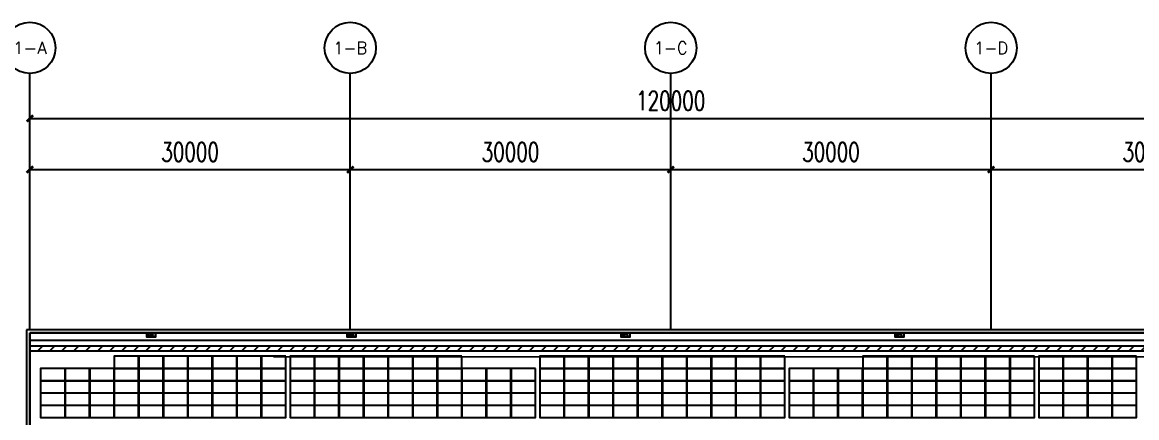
# Model space of a CAD drawing. Header units: millimetres. Extents: x 1218 to 2690, y 1163 to 1758.
# Drawn here: x 1284.9 to 1389.2, y 1485.9 to 1522.9 of the extents above; entities that cross this region are included whole.
import ezdxf
from ezdxf.enums import TextEntityAlignment as Align

# ---------------------------------------------------------------- set-up
doc = ezdxf.new("R2010")
doc.units = ezdxf.units.MM
for name, color, linetype in [('AXIS', 3, 'Continuous'), ('AXIS_TEXT', 7, 'Continuous'), ('WALL', 9, 'Continuous'), ('单元区域外轮廓', 7, 'ByLayer'), ('屋脊线', 7, 'ByLayer'), ('组串式逆变器225', 2, 'Continuous'), ('组件', 7, 'ByLayer'), ('运维走道板', 1, 'Continuous'), ('逆变器', 7, 'ByLayer')]:
    doc.layers.add(name, color=color, linetype=linetype)
doc.styles.add('_TCH_AXIS', font='COMPLEX', dxfattribs={"bigfont": 'GBCBIG'})
doc.styles.add('_TCH_DIM_T3', font='SIMPLEX', dxfattribs={"width": 0.705882, "bigfont": 'GBCBIG'})
doc.styles.add('COMPLEX', font='COMPLEX')
doc.dimstyles.new('_TCH_ARCH&&600', dxfattribs={"dimtxt": 1785, "dimasz": 600, "dimexe": 1500, "dimexo": 1800, "dimgap": 757.5, "dimtad": 1, "dimdec": 0, "dimtxsty": '_TCH_DIM_T3', "dimblk": 'ARCHTICK', "dimcen": 2.5, "dimclrt": 7, "dimazin": 2, "dimtfac": 1, "dimtdec": 0, "dimtix": 1, "dimtmove": 2, "dimatfit": 3})

# ---------------------------------------------------------------- blocks, each defined once
blk = doc.blocks.new('_ArchTick')
at = {"color": 0, "linetype": 'ByBlock', "const_width": 0.4}
blk.add_lwpolyline([(-0.5, -0.5), (0.5, 0.5)], dxfattribs=at)
blk = doc.blocks.new('*D184')
at = {"layer": 'AXIS', "color": 0, "lineweight": -2, "transparency": 16777216}
for p, q in [((78160, 2024904), (78160, 2044404)), ((198160, 2024904), (198160, 2044404)), ((78160, 2042904), (198160, 2042904))]:
    blk.add_line(p, q, dxfattribs=at)
at = {"layer": 'Defpoints', "color": 0, "transparency": 16777216}
for p in [(198160, 2042904), (78160, 2023104), (198160, 2023104)]:
    blk.add_point(p, dxfattribs=at)
at = {"layer": 'AXIS', "color": 0, "lineweight": -2, "transparency": 16777216, "xscale": 600, "yscale": 600, "zscale": 600, "rotation": 180}
blk.add_blockref('_ArchTick', (78160, 2042904), dxfattribs=at)
at = {"layer": 'AXIS', "color": 0, "lineweight": -2, "transparency": 16777216, "xscale": 600, "yscale": 600, "zscale": 600}
blk.add_blockref('_ArchTick', (198160, 2042904), dxfattribs=at)
at = {"layer": 'AXIS', "color": 7, "transparency": 16777216, "insert": (138160, 2044554), "char_height": 1785, "attachment_point": 5, "style": '_TCH_DIM_T3'}
blk.add_mtext('\\A1;120000', dxfattribs=at)
blk = doc.blocks.new('*D185')
at = {"layer": 'AXIS', "color": 0, "lineweight": -2, "transparency": 16777216}
for p, q in [((78160, 2024904), (78160, 2039604)), ((108160, 2024904), (108160, 2039604)), ((78160, 2038104), (108160, 2038104))]:
    blk.add_line(p, q, dxfattribs=at)
at = {"layer": 'Defpoints', "color": 0, "transparency": 16777216}
for p in [(108160, 2038104), (78160, 2023104), (108160, 2023104)]:
    blk.add_point(p, dxfattribs=at)
at = {"layer": 'AXIS', "color": 0, "lineweight": -2, "transparency": 16777216, "xscale": 600, "yscale": 600, "zscale": 600, "rotation": 180}
blk.add_blockref('_ArchTick', (78160, 2038104), dxfattribs=at)
at = {"layer": 'AXIS', "color": 0, "lineweight": -2, "transparency": 16777216, "xscale": 600, "yscale": 600, "zscale": 600}
blk.add_blockref('_ArchTick', (108160, 2038104), dxfattribs=at)
at = {"layer": 'AXIS', "color": 7, "transparency": 16777216, "insert": (93160, 2039754), "char_height": 1785, "attachment_point": 5, "style": '_TCH_DIM_T3'}
blk.add_mtext('\\A1;30000', dxfattribs=at)
blk = doc.blocks.new('*D186')
at = {"layer": 'AXIS', "color": 0, "lineweight": -2, "transparency": 16777216}
for p, q in [((108160, 2024904), (108160, 2039604)), ((138160, 2024904), (138160, 2039604)), ((108160, 2038104), (138160, 2038104))]:
    blk.add_line(p, q, dxfattribs=at)
at = {"layer": 'Defpoints', "color": 0, "transparency": 16777216}
for p in [(138160, 2038104), (108160, 2023104), (138160, 2023104)]:
    blk.add_point(p, dxfattribs=at)
at = {"layer": 'AXIS', "color": 0, "lineweight": -2, "transparency": 16777216, "xscale": 600, "yscale": 600, "zscale": 600, "rotation": 180}
blk.add_blockref('_ArchTick', (108160, 2038104), dxfattribs=at)
at = {"layer": 'AXIS', "color": 0, "lineweight": -2, "transparency": 16777216, "xscale": 600, "yscale": 600, "zscale": 600}
blk.add_blockref('_ArchTick', (138160, 2038104), dxfattribs=at)
at = {"layer": 'AXIS', "color": 7, "transparency": 16777216, "insert": (123160, 2039754), "char_height": 1785, "attachment_point": 5, "style": '_TCH_DIM_T3'}
blk.add_mtext('\\A1;30000', dxfattribs=at)
blk = doc.blocks.new('*D187')
at = {"layer": 'AXIS', "color": 0, "lineweight": -2, "transparency": 16777216}
for p, q in [((138160, 2024904), (138160, 2039604)), ((168160, 2024904), (168160, 2039604)), ((138160, 2038104), (168160, 2038104))]:
    blk.add_line(p, q, dxfattribs=at)
at = {"layer": 'Defpoints', "color": 0, "transparency": 16777216}
for p in [(168160, 2038104), (138160, 2023104), (168160, 2023104)]:
    blk.add_point(p, dxfattribs=at)
at = {"layer": 'AXIS', "color": 0, "lineweight": -2, "transparency": 16777216, "xscale": 600, "yscale": 600, "zscale": 600, "rotation": 180}
blk.add_blockref('_ArchTick', (138160, 2038104), dxfattribs=at)
at = {"layer": 'AXIS', "color": 0, "lineweight": -2, "transparency": 16777216, "xscale": 600, "yscale": 600, "zscale": 600}
blk.add_blockref('_ArchTick', (168160, 2038104), dxfattribs=at)
at = {"layer": 'AXIS', "color": 7, "transparency": 16777216, "insert": (153160, 2039754), "char_height": 1785, "attachment_point": 5, "style": '_TCH_DIM_T3'}
blk.add_mtext('\\A1;30000', dxfattribs=at)
blk = doc.blocks.new('*D188')
at = {"layer": 'AXIS', "color": 0, "lineweight": -2, "transparency": 16777216}
for p, q in [((168160, 2024904), (168160, 2039604)), ((198160, 2024904), (198160, 2039604)), ((168160, 2038104), (198160, 2038104))]:
    blk.add_line(p, q, dxfattribs=at)
at = {"layer": 'Defpoints', "color": 0, "transparency": 16777216}
for p in [(198160, 2038104), (168160, 2023104), (198160, 2023104)]:
    blk.add_point(p, dxfattribs=at)
at = {"layer": 'AXIS', "color": 0, "lineweight": -2, "transparency": 16777216, "xscale": 600, "yscale": 600, "zscale": 600, "rotation": 180}
blk.add_blockref('_ArchTick', (168160, 2038104), dxfattribs=at)
at = {"layer": 'AXIS', "color": 0, "lineweight": -2, "transparency": 16777216, "xscale": 600, "yscale": 600, "zscale": 600}
blk.add_blockref('_ArchTick', (198160, 2038104), dxfattribs=at)
at = {"layer": 'AXIS', "color": 7, "transparency": 16777216, "insert": (183160, 2039754), "char_height": 1785, "attachment_point": 5, "style": '_TCH_DIM_T3'}
blk.add_mtext('\\A1;30000', dxfattribs=at)
blk = doc.blocks.new('_AXISO')
blk.add_circle((0, 0), 0.5)
at = {"layer": 'AXIS_TEXT', "style": 'COMPLEX', "width": 1.041667}
blk.add_attdef('A', text='', height=0.56, dxfattribs=at).set_placement((-0.25, -0.28), (0.25, -0.28), align=Align.FIT)
blk = doc.blocks.new('*D397')
at = {"layer": 'AXIS', "color": 0, "lineweight": -2, "transparency": 16777216}
for p, q in [((78160, 2024904), (78160, 2044404)), ((198160, 2024904), (198160, 2044404)), ((78160, 2042904), (198160, 2042904))]:
    blk.add_line(p, q, dxfattribs=at)
at = {"layer": 'Defpoints', "color": 0, "transparency": 16777216}
for p in [(198160, 2042904), (78160, 2023104), (198160, 2023104)]:
    blk.add_point(p, dxfattribs=at)
at = {"layer": 'AXIS', "color": 0, "lineweight": -2, "transparency": 16777216, "xscale": 600, "yscale": 600, "zscale": 600, "rotation": 180}
blk.add_blockref('_ArchTick', (78160, 2042904), dxfattribs=at)
at = {"layer": 'AXIS', "color": 0, "lineweight": -2, "transparency": 16777216, "xscale": 600, "yscale": 600, "zscale": 600}
blk.add_blockref('_ArchTick', (198160, 2042904), dxfattribs=at)
at = {"layer": 'AXIS', "color": 7, "transparency": 16777216, "insert": (138160, 2044554), "char_height": 1785, "attachment_point": 5, "style": '_TCH_DIM_T3'}
blk.add_mtext('\\A1;120000', dxfattribs=at)
blk = doc.blocks.new('*D398')
at = {"layer": 'AXIS', "color": 0, "lineweight": -2, "transparency": 16777216}
for p, q in [((78160, 2024904), (78160, 2039604)), ((108160, 2024904), (108160, 2039604)), ((78160, 2038104), (108160, 2038104))]:
    blk.add_line(p, q, dxfattribs=at)
at = {"layer": 'Defpoints', "color": 0, "transparency": 16777216}
for p in [(108160, 2038104), (78160, 2023104), (108160, 2023104)]:
    blk.add_point(p, dxfattribs=at)
at = {"layer": 'AXIS', "color": 0, "lineweight": -2, "transparency": 16777216, "xscale": 600, "yscale": 600, "zscale": 600, "rotation": 180}
blk.add_blockref('_ArchTick', (78160, 2038104), dxfattribs=at)
at = {"layer": 'AXIS', "color": 0, "lineweight": -2, "transparency": 16777216, "xscale": 600, "yscale": 600, "zscale": 600}
blk.add_blockref('_ArchTick', (108160, 2038104), dxfattribs=at)
at = {"layer": 'AXIS', "color": 7, "transparency": 16777216, "insert": (93160, 2039754), "char_height": 1785, "attachment_point": 5, "style": '_TCH_DIM_T3'}
blk.add_mtext('\\A1;30000', dxfattribs=at)
blk = doc.blocks.new('*D399')
at = {"layer": 'AXIS', "color": 0, "lineweight": -2, "transparency": 16777216}
for p, q in [((108160, 2024904), (108160, 2039604)), ((138160, 2024904), (138160, 2039604)), ((108160, 2038104), (138160, 2038104))]:
    blk.add_line(p, q, dxfattribs=at)
at = {"layer": 'Defpoints', "color": 0, "transparency": 16777216}
for p in [(138160, 2038104), (108160, 2023104), (138160, 2023104)]:
    blk.add_point(p, dxfattribs=at)
at = {"layer": 'AXIS', "color": 0, "lineweight": -2, "transparency": 16777216, "xscale": 600, "yscale": 600, "zscale": 600, "rotation": 180}
blk.add_blockref('_ArchTick', (108160, 2038104), dxfattribs=at)
at = {"layer": 'AXIS', "color": 0, "lineweight": -2, "transparency": 16777216, "xscale": 600, "yscale": 600, "zscale": 600}
blk.add_blockref('_ArchTick', (138160, 2038104), dxfattribs=at)
at = {"layer": 'AXIS', "color": 7, "transparency": 16777216, "insert": (123160, 2039754), "char_height": 1785, "attachment_point": 5, "style": '_TCH_DIM_T3'}
blk.add_mtext('\\A1;30000', dxfattribs=at)
blk = doc.blocks.new('*D400')
at = {"layer": 'AXIS', "color": 0, "lineweight": -2, "transparency": 16777216}
for p, q in [((138160, 2024904), (138160, 2039604)), ((168160, 2024904), (168160, 2039604)), ((138160, 2038104), (168160, 2038104))]:
    blk.add_line(p, q, dxfattribs=at)
at = {"layer": 'Defpoints', "color": 0, "transparency": 16777216}
for p in [(168160, 2038104), (138160, 2023104), (168160, 2023104)]:
    blk.add_point(p, dxfattribs=at)
at = {"layer": 'AXIS', "color": 0, "lineweight": -2, "transparency": 16777216, "xscale": 600, "yscale": 600, "zscale": 600, "rotation": 180}
blk.add_blockref('_ArchTick', (138160, 2038104), dxfattribs=at)
at = {"layer": 'AXIS', "color": 0, "lineweight": -2, "transparency": 16777216, "xscale": 600, "yscale": 600, "zscale": 600}
blk.add_blockref('_ArchTick', (168160, 2038104), dxfattribs=at)
at = {"layer": 'AXIS', "color": 7, "transparency": 16777216, "insert": (153160, 2039754), "char_height": 1785, "attachment_point": 5, "style": '_TCH_DIM_T3'}
blk.add_mtext('\\A1;30000', dxfattribs=at)
blk = doc.blocks.new('*D197')
at = {"layer": 'AXIS', "color": 0, "lineweight": -2, "transparency": 16777216}
for p, q in [((168160, 2024904), (168160, 2039604)), ((198160, 2024904), (198160, 2039604)), ((168160, 2038104), (198160, 2038104))]:
    blk.add_line(p, q, dxfattribs=at)
at = {"layer": 'Defpoints', "color": 0, "transparency": 16777216}
for p in [(198160, 2038104), (168160, 2023104), (198160, 2023104)]:
    blk.add_point(p, dxfattribs=at)
at = {"layer": 'AXIS', "color": 0, "lineweight": -2, "transparency": 16777216, "xscale": 600, "yscale": 600, "zscale": 600, "rotation": 180}
blk.add_blockref('_ArchTick', (168160, 2038104), dxfattribs=at)
at = {"layer": 'AXIS', "color": 0, "lineweight": -2, "transparency": 16777216, "xscale": 600, "yscale": 600, "zscale": 600}
blk.add_blockref('_ArchTick', (198160, 2038104), dxfattribs=at)
at = {"layer": 'AXIS', "color": 7, "transparency": 16777216, "insert": (183160, 2039754), "char_height": 1785, "attachment_point": 5, "style": '_TCH_DIM_T3'}
blk.add_mtext('\\A1;30000', dxfattribs=at)
blk = doc.blocks.new('*U582')
at = {"layer": '单元区域外轮廓', "color": 2}
blk.add_polyline3d([(582600, -78700, 12000), (-582600, -78700, 12000), (-582600, 78700, 12000), (582600, 78700, 12000)], close=True, dxfattribs=at)
at = {"flags": 1}
for tag in ['unit_id', 'unit_name', 'parapet_height', 'ground_elevation', 'is_enable_parapet']:
    blk.add_attdef(tag, (0, 0), '', height=2.5, dxfattribs=at)
blk = doc.blocks.new('*U583')
at = {"layer": '屋脊线', "color": 30}
for p, q in [((-582600, 78700, 12000), (-582600, 0, 16000)), ((582600, 78700, 12000), (-582600, 78700, 12000))]:
    blk.add_line(p, q, dxfattribs=at)
at = {"flags": 1}
for tag in ['unit_id', 'unit_name']:
    blk.add_attdef(tag, (0, 0), '', height=2.5, dxfattribs=at)
blk = doc.blocks.new('*U586')
at = {"color": 0}
blk.add_polyline3d([(0, 0, 0), (-228, 0, 0), (-228, -113, 6), (0, -113, 6)], close=True, dxfattribs=at)
at = {"flags": 1}
for tag in ['silicon-material', 'panel-length', 'panel-width', 'panel-height', 'mounting-hole-spacing1', 'mounting-hole-spacing2', 'userid', 'module-material', 'theme', 'name', 'vmpo', 'voco', 'pmax', 'company-name', 'note', 'id', 'impo', 'isco']:
    blk.add_attdef(tag, (0, 0), '', height=2.5, dxfattribs=at)
blk = doc.blocks.new('*U587')
at = {"layer": '组件', "color": 240}
for p in [(-57242, 7651, 1221), (-57012, 7651, 1221), (-56782, 7651, 1221), (-56553, 7651, 1221), (-56323, 7651, 1221), (-56093, 7651, 1221), (-55863, 7651, 1221), (-55595, 7651, 1221), (-55366, 7651, 1221), (-57931, 7535, 1227), (-57702, 7535, 1227), (-57472, 7535, 1227), (-57242, 7535, 1227), (-57012, 7535, 1227), (-56782, 7535, 1227), (-56553, 7535, 1227), (-56323, 7535, 1227), (-56093, 7535, 1227), (-55863, 7535, 1227), (-55595, 7535, 1227), (-57931, 7420, 1233), (-57702, 7420, 1233), (-57472, 7420, 1233), (-57242, 7420, 1233), (-57012, 7420, 1233), (-56782, 7420, 1233), (-56553, 7420, 1233), (-56323, 7420, 1233), (-56093, 7420, 1233), (-55863, 7420, 1233), (-55595, 7420, 1233), (-57931, 7305, 1239), (-57702, 7305, 1239), (-57472, 7305, 1239), (-57242, 7305, 1239), (-57012, 7305, 1239), (-56782, 7305, 1239), (-56553, 7305, 1239), (-56323, 7305, 1239), (-56093, 7305, 1239), (-55863, 7305, 1239), (-55595, 7305, 1239), (-57931, 7190, 1245), (-57702, 7190, 1245), (-57472, 7190, 1245), (-57242, 7190, 1245), (-57012, 7190, 1245), (-56782, 7190, 1245), (-56553, 7190, 1245), (-56323, 7190, 1245), (-56093, 7190, 1245), (-55863, 7190, 1245), (-55595, 7190, 1245)]:
    blk.add_blockref('*U586', p, dxfattribs=at)
at = {"layer": '组件', "color": 60}
for p in [(-55136, 7651, 1221), (-54906, 7651, 1221), (-54676, 7651, 1221), (-54446, 7651, 1221), (-54217, 7651, 1221), (-53259, 7651, 1221), (-53030, 7651, 1221), (-55366, 7535, 1227), (-55136, 7535, 1227), (-54906, 7535, 1227), (-54676, 7535, 1227), (-54446, 7535, 1227), (-54217, 7535, 1227), (-53987, 7535, 1227), (-53757, 7535, 1227), (-53527, 7535, 1227), (-53259, 7535, 1227), (-53030, 7535, 1227), (-55366, 7420, 1233), (-55136, 7420, 1233), (-54906, 7420, 1233), (-54676, 7420, 1233), (-54446, 7420, 1233), (-54217, 7420, 1233), (-53987, 7420, 1233), (-53757, 7420, 1233), (-53527, 7420, 1233), (-53259, 7420, 1233), (-53030, 7420, 1233), (-55366, 7305, 1239), (-55136, 7305, 1239), (-54906, 7305, 1239), (-54676, 7305, 1239), (-54446, 7305, 1239), (-54217, 7305, 1239), (-53987, 7305, 1239), (-53757, 7305, 1239), (-53527, 7305, 1239), (-53259, 7305, 1239), (-53030, 7305, 1239), (-55366, 7190, 1245), (-55136, 7190, 1245), (-54906, 7190, 1245), (-54676, 7190, 1245), (-54446, 7190, 1245), (-54217, 7190, 1245), (-53987, 7190, 1245), (-53757, 7190, 1245), (-53527, 7190, 1245), (-53259, 7190, 1245), (-53030, 7190, 1245)]:
    blk.add_blockref('*U586', p, dxfattribs=at)
at = {"layer": '组件', "color": 110}
for p in [(-52800, 7651, 1221), (-52570, 7651, 1221), (-52340, 7651, 1221), (-52110, 7651, 1221), (-51881, 7651, 1221), (-51651, 7651, 1221), (-51421, 7651, 1221), (-51191, 7651, 1221), (-50234, 7651, 1221), (-52800, 7535, 1227), (-52570, 7535, 1227), (-52340, 7535, 1227), (-52110, 7535, 1227), (-51881, 7535, 1227), (-51651, 7535, 1227), (-51421, 7535, 1227), (-51191, 7535, 1227), (-50923, 7535, 1227), (-50694, 7535, 1227), (-50464, 7535, 1227), (-50234, 7535, 1227), (-52800, 7420, 1233), (-52570, 7420, 1233), (-52340, 7420, 1233), (-52110, 7420, 1233), (-51881, 7420, 1233), (-51651, 7420, 1233), (-51421, 7420, 1233), (-51191, 7420, 1233), (-50923, 7420, 1233), (-50694, 7420, 1233), (-50464, 7420, 1233), (-50234, 7420, 1233), (-52800, 7305, 1239), (-52570, 7305, 1239), (-52340, 7305, 1239), (-52110, 7305, 1239), (-51881, 7305, 1239), (-51651, 7305, 1239), (-51421, 7305, 1239), (-51191, 7305, 1239), (-50923, 7305, 1239), (-50694, 7305, 1239), (-50464, 7305, 1239), (-52800, 7190, 1245), (-52570, 7190, 1245), (-52340, 7190, 1245), (-52110, 7190, 1245), (-51881, 7190, 1245), (-51651, 7190, 1245), (-51421, 7190, 1245), (-51191, 7190, 1245), (-50923, 7190, 1245), (-50694, 7190, 1245), (-50464, 7190, 1245)]:
    blk.add_blockref('*U586', p, dxfattribs=at)
at = {"layer": '组件', "color": 6}
for p in [(-50004, 7651, 1221), (-49774, 7651, 1221), (-49545, 7651, 1221), (-49315, 7651, 1221), (-49085, 7651, 1221), (-48855, 7651, 1221), (-48587, 7651, 1221), (-48358, 7651, 1221), (-48128, 7651, 1221), (-47898, 7651, 1221), (-50004, 7535, 1227), (-49774, 7535, 1227), (-49545, 7535, 1227), (-49315, 7535, 1227), (-49085, 7535, 1227), (-48855, 7535, 1227), (-48587, 7535, 1227), (-48358, 7535, 1227), (-48128, 7535, 1227), (-47898, 7535, 1227), (-50004, 7420, 1233), (-49774, 7420, 1233), (-49545, 7420, 1233), (-49315, 7420, 1233), (-49085, 7420, 1233), (-48855, 7420, 1233), (-48587, 7420, 1233), (-48358, 7420, 1233), (-48128, 7420, 1233), (-47898, 7420, 1233), (-50234, 7305, 1239), (-50004, 7305, 1239), (-49774, 7305, 1239), (-49545, 7305, 1239), (-49315, 7305, 1239), (-49085, 7305, 1239), (-48855, 7305, 1239), (-48587, 7305, 1239), (-48358, 7305, 1239), (-48128, 7305, 1239), (-47898, 7305, 1239), (-50234, 7190, 1245), (-50004, 7190, 1245), (-49774, 7190, 1245), (-49545, 7190, 1245), (-49315, 7190, 1245), (-49085, 7190, 1245), (-48855, 7190, 1245), (-48587, 7190, 1245), (-48358, 7190, 1245), (-48128, 7190, 1245), (-47898, 7190, 1245)]:
    blk.add_blockref('*U586', p, dxfattribs=at)
at = {"flags": 1}
for tag in ['tilt', 'azimuth', 'mode', 'align', 'array-mode', 'panel-x', 'panel-y', 'offset-x', 'offset-y', 'panel-per-row', 'bracket-type', 'bracket-value', 'row-per-array']:
    blk.add_attdef(tag, (0, 0), '', height=2.5, dxfattribs=at)
blk = doc.blocks.new('*U588', base_point=(44, 18))
at = {"color": 0}
for p, q in [((0, 0), (87, 36)), ((57, 18), (82, 18)), ((57, 10), (82, 10))]:
    blk.add_line(p, q, dxfattribs=at)
blk.add_lwpolyline([(0, 0), (87, 0), (87, 36), (0, 36)], close=True, dxfattribs=at)
blk.add_lwpolyline([(5, 27, -0.6815), (16, 30), (26, 24, 0.6815), (37, 27)], format="xyb", dxfattribs=at)
blk = doc.blocks.new('*U590', base_point=(44, 18))
at = {"color": 0}
for p, q in [((0, 0), (87, 36)), ((57, 18), (82, 18)), ((57, 10), (82, 10))]:
    blk.add_line(p, q, dxfattribs=at)
blk.add_lwpolyline([(0, 0), (87, 0), (87, 36), (0, 36)], close=True, dxfattribs=at)
blk.add_lwpolyline([(5, 27, -0.6815), (16, 30), (26, 24, 0.6815), (37, 27)], format="xyb", dxfattribs=at)
blk = doc.blocks.new('*U592', base_point=(44, 18))
at = {"color": 0}
for p, q in [((0, 0), (87, 36)), ((57, 18), (82, 18)), ((57, 10), (82, 10))]:
    blk.add_line(p, q, dxfattribs=at)
blk.add_lwpolyline([(0, 0), (87, 0), (87, 36), (0, 36)], close=True, dxfattribs=at)
blk.add_lwpolyline([(5, 27, -0.6815), (16, 30), (26, 24, 0.6815), (37, 27)], format="xyb", dxfattribs=at)
blk = doc.blocks.new('*U594', base_point=(44, 18))
at = {"color": 0}
for p, q in [((0, 0), (87, 36)), ((57, 18), (82, 18)), ((57, 10), (82, 10))]:
    blk.add_line(p, q, dxfattribs=at)
blk.add_lwpolyline([(0, 0), (87, 0), (87, 36), (0, 36)], close=True, dxfattribs=at)
blk.add_lwpolyline([(5, 27, -0.6815), (16, 30), (26, 24, 0.6815), (37, 27)], format="xyb", dxfattribs=at)
blk = doc.blocks.new('DT1')
at = {"layer": 'AXIS', "color": 252, "true_color": 0x939598}
for p, q in [((78159.9, 2023103.7), (78159.9, 2047103.7)), ((108159.9, 2023103.7), (108159.9, 2047103.7)), ((138159.9, 2023103.7), (138159.9, 2047103.7)), ((168159.9, 2023103.7), (168159.9, 2047103.7))]:
    blk.add_line(p, q, dxfattribs=at)
at = {"layer": 'WALL'}
for p, q in [((1243659.9, 2023103.7), (77859.9, 2023103.7)), ((77859.9, 2023103.7), (77859.9, 1865103.7)), ((1243359.9, 2022803.7), (78159.9, 2022803.7)), ((78159.9, 2022803.7), (78159.9, 1865403.7))]:
    blk.add_line(p, q, dxfattribs=at)
blk.add_lwpolyline([(198609.9, 2022103.7), (78159.9, 2022103.7)], dxfattribs=at)
at = {"layer": 'AXIS', "color": 252, "true_color": 0x939598}
ref = blk.add_blockref('_AXISO', (78159.9, 2049503.7), dxfattribs=dict(at, xscale=4800, yscale=4800, zscale=4800))
ref.add_attrib('A', '1-A', dxfattribs={"layer": 'AXIS_TEXT', "height": 1126.69, "style": '_TCH_AXIS'}).set_placement((76577.1, 2048940.4), (79742.6, 2048940.4), align=Align.FIT)
ref = blk.add_blockref('_AXISO', (108159.9, 2049503.7), dxfattribs=dict(at, xscale=4800, yscale=4800, zscale=4800))
ref.add_attrib('A', '1-B', dxfattribs={"layer": 'AXIS_TEXT', "height": 1143.88, "style": '_TCH_AXIS'}).set_placement((106580.2, 2048931.8), (109739.5, 2048931.8), align=Align.FIT)
ref = blk.add_blockref('_AXISO', (138159.9, 2049503.7), dxfattribs=dict(at, xscale=4800, yscale=4800, zscale=4800))
ref.add_attrib('A', '1-C', dxfattribs={"layer": 'AXIS_TEXT', "height": 1179.77, "style": '_TCH_AXIS'}).set_placement((136586.8, 2048913.8), (139732.9, 2048913.8), align=Align.FIT)
ref = blk.add_blockref('_AXISO', (168159.9, 2049503.7), dxfattribs=dict(at, xscale=4800, yscale=4800, zscale=4800))
ref.add_attrib('A', '1-D', dxfattribs={"layer": 'AXIS_TEXT', "height": 1143.88, "style": '_TCH_AXIS'}).set_placement((166580.2, 2048931.8), (169739.5, 2048931.8), align=Align.FIT)
for p1, p2, distance, picture, middle in [((78159.9, 2023103.7), (198159.9, 2023103.7), 19800, '*D184', (138159.9, 2044553.7)), ((78159.9, 2023103.7), (198159.9, 2023103.7), 19800, '*D397', (138159.9, 2044553.7)), ((78159.9, 2023103.7), (108159.9, 2023103.7), 15000, '*D185', (93159.9, 2039753.7)), ((78159.9, 2023103.7), (108159.9, 2023103.7), 15000, '*D398', (93159.9, 2039753.7)), ((108159.9, 2023103.7), (138159.9, 2023103.7), 15000, '*D186', (123159.9, 2039753.7)), ((108159.9, 2023103.7), (138159.9, 2023103.7), 15000, '*D399', (123159.9, 2039753.7)), ((138159.9, 2023103.7), (168159.9, 2023103.7), 15000, '*D187', (153159.9, 2039753.7)), ((138159.9, 2023103.7), (168159.9, 2023103.7), 15000, '*D400', (153159.9, 2039753.7)), ((168159.9, 2023103.7), (198159.9, 2023103.7), 15000, '*D188', (183159.9, 2039753.7)), ((168159.9, 2023103.7), (198159.9, 2023103.7), 15000, '*D197', (183159.9, 2039753.7))]:
    dim = blk.add_aligned_dim(p1=p1, p2=p2, distance=distance, dimstyle='_TCH_ARCH&&600', dxfattribs=at)
    dim.commit()
    dim.dimension.update_dxf_attribs({"geometry": picture, "text_midpoint": middle})

msp = doc.modelspace()

# ---------------------------------------------------------------- hatches: boundary and pattern name
at = {"layer": '运维走道板'}
h = msp.add_hatch(dxfattribs=at)
h.set_pattern_fill('ANSI31', color=1, scale=0.5)
h.set_pattern_definition([(45, (2698.2836, -2325.8045), (-0.561266, 0.561266), [])])
h.paths.add_polyline_path([(1285.664, 1492.635), (1700.169, 1492.635), (1700.169, 1492.135), (1285.664, 1492.135)])

# ---------------------------------------------------------------- linework, layer by layer
at = {"layer": '单元区域外轮廓', "color": 4, "elevation": 12}
msp.add_lwpolyline([(2450.821, 1336.45), (1285.621, 1336.45), (1285.621, 1493.85), (2450.821, 1493.85)], close=True, dxfattribs=at)
at = {"layer": '组串式逆变器225', "elevation": 12.3}
msp.add_lwpolyline([(1308.442, 1491.646), (1397.037, 1491.609), (1397.037, 1494.15)], dxfattribs=at)
at = {"layer": '运维走道板', "elevation": 12.3}
msp.add_lwpolyline([(1285.664, 1492.635), (1700.169, 1492.635), (1700.169, 1492.135), (1285.664, 1492.135), (1285.664, 1492.635)], dxfattribs=at)

# ---------------------------------------------------------------- block references
at = {"xscale": 0.001, "yscale": 0.001, "zscale": 0.001}
msp.add_blockref('DT1', (1207.461, -528.954, 12.3), dxfattribs=at)
at = {"layer": '单元区域外轮廓', "xscale": 0.001, "yscale": 0.001, "zscale": 0.001}
msp.add_blockref('*U582', (1868.221, 1415.15), dxfattribs=at)
at = {"layer": '屋脊线', "xscale": 0.001, "yscale": 0.001, "zscale": 0.001}
msp.add_blockref('*U583', (1868.221, 1415.15), dxfattribs=at)
at = {"layer": '组件', "xscale": 0.01, "yscale": 0.01, "zscale": 0.01}
msp.add_blockref('*U587', (1868.221, 1415.15), dxfattribs=at)
at = {"layer": '逆变器', "xscale": 0.01, "yscale": 0.01, "zscale": 0.01, "rotation": 180}
for name, p in [('*U588', (1296.961, 1493.669, 12.577)), ('*U590', (1315.725, 1493.669, 12.577)), ('*U592', (1341.383, 1493.669, 12.577)), ('*U594', (1367.041, 1493.669, 12.577))]:
    msp.add_blockref(name, p, dxfattribs=at)

doc.saveas('drawing.dxf')
